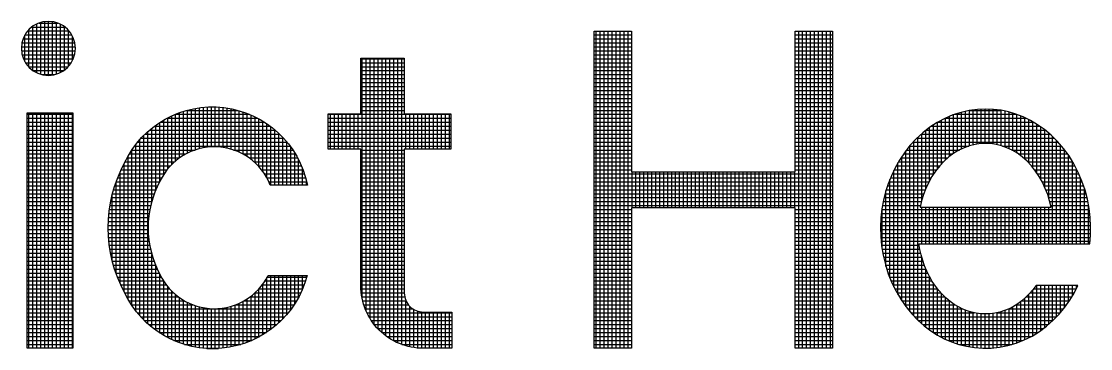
# Model space of a CAD drawing. Extents: x 0 to 841, y 0 to 594.
# Drawn here: x 728.337 to 732.927, y 98.318 to 99.722 of the extents above; entities that cross this region are included whole.
import ezdxf

# ---------------------------------------------------------------- set-up
doc = ezdxf.new("R2010")
doc.units = 0
doc.header["$LTSCALE"] = 5
doc.header["$MEASUREMENT"] = 0
doc.layers.add('한국지역난방기술주식회사 CI', color=7, linetype='Continuous')

# ---------------------------------------------------------------- blocks, each defined once
blk = doc.blocks.new('기술주CI')
at = {"layer": '한국지역난방기술주식회사 CI', "linetype": 'Continuous'}
for p, q in [((1130.4185, 136.6203), (1130.7489, 136.6203)), ((1130.427, 136.3321), (1130.427, 136.6297)), ((1130.4517, 136.652), (1130.7157, 136.652)), ((1130.4587, 136.3046), (1130.4587, 136.6572)), ((1130.4905, 136.2859), (1130.4905, 136.6759)), ((1130.5092, 136.6837), (1130.6583, 136.6837)), ((1130.5223, 136.2737), (1130.5223, 136.6881)), ((1130.554, 136.2669), (1130.554, 136.695)), ((1130.5857, 136.2648), (1130.5857, 136.697)), ((1130.6175, 136.2675), (1130.6175, 136.6944)), ((1130.6492, 136.275), (1130.6492, 136.6868)), ((1130.681, 136.2879), (1130.681, 136.6739)), ((1130.7128, 136.3076), (1130.7128, 136.6543)), ((1130.7445, 136.3365), (1130.7445, 136.6253)), ((1134.9672, 134.0812), (1134.9672, 136.6182)), ((1134.999, 134.0812), (1134.999, 136.6182)), ((1135.0308, 134.0812), (1135.0308, 136.6182)), ((1135.0625, 134.0812), (1135.0625, 136.6182)), ((1135.0942, 134.0812), (1135.0942, 136.6182)), ((1135.126, 134.0812), (1135.126, 136.6182)), ((1135.1578, 134.0812), (1135.1578, 136.6182)), ((1135.1895, 134.0812), (1135.1895, 136.6182)), ((1135.2213, 134.0812), (1135.2213, 136.6182)), ((1136.5865, 134.0812), (1136.5865, 136.6182)), ((1136.6182, 134.0812), (1136.6182, 136.6182)), ((1136.65, 134.0812), (1136.65, 136.6182)), ((1136.6817, 134.0812), (1136.6817, 136.6182)), ((1136.7135, 134.0812), (1136.7135, 136.6182)), ((1136.7453, 134.0812), (1136.7453, 136.6182)), ((1136.777, 134.0812), (1136.777, 136.6182)), ((1136.8087, 134.0812), (1136.8087, 136.6182)), ((1136.8405, 134.0812), (1136.8405, 136.6182)), ((1130.3814, 136.5567), (1130.7861, 136.5567)), ((1130.3953, 136.3752), (1130.3953, 136.5867)), ((1130.3963, 136.5885), (1130.7711, 136.5885)), ((1130.7762, 136.3828), (1130.7762, 136.579)), ((1134.9494, 136.5885), (1135.2488, 136.5885)), ((1134.9494, 136.5567), (1135.2488, 136.5567)), ((1136.5582, 136.5885), (1136.8576, 136.5885)), ((1136.5582, 136.5567), (1136.8576, 136.5567)), ((1130.368, 136.4933), (1130.7995, 136.4933)), ((1130.3685, 136.4615), (1130.7989, 136.4615)), ((1130.3722, 136.525), (1130.7953, 136.525)), ((1134.9494, 136.525), (1135.2488, 136.525)), ((1134.9494, 136.4933), (1135.2488, 136.4933)), ((1134.9494, 136.4615), (1135.2488, 136.4615)), ((1136.5582, 136.525), (1136.8576, 136.525)), ((1136.5582, 136.4933), (1136.8576, 136.4933)), ((1136.5582, 136.4615), (1136.8576, 136.4615)), ((1130.3737, 136.4298), (1130.7937, 136.4298)), ((1130.3841, 136.398), (1130.7833, 136.398)), ((1130.4005, 136.3662), (1130.7669, 136.3662)), ((1133.0832, 136.398), (1133.4314, 136.398)), ((1133.0832, 136.3662), (1133.4314, 136.3662)), ((1133.094, 134.4777), (1133.094, 136.402)), ((1133.1258, 134.3793), (1133.1258, 136.402)), ((1133.1575, 134.3189), (1133.1575, 136.402)), ((1133.1892, 134.2733), (1133.1892, 136.402)), ((1133.221, 134.2365), (1133.221, 136.402)), ((1133.2528, 134.2059), (1133.2528, 136.402)), ((1133.2845, 134.1802), (1133.2845, 136.402)), ((1133.3163, 134.1584), (1133.3163, 136.402)), ((1133.348, 134.14), (1133.348, 136.402)), ((1133.3797, 134.1245), (1133.3797, 136.402)), ((1133.4115, 134.1116), (1133.4115, 136.402)), ((1134.9494, 136.4298), (1135.2488, 136.4298)), ((1134.9494, 136.398), (1135.2488, 136.398)), ((1134.9494, 136.3662), (1135.2488, 136.3662)), ((1136.5582, 136.4298), (1136.8576, 136.4298)), ((1136.5582, 136.398), (1136.8576, 136.398)), ((1136.5582, 136.3662), (1136.8576, 136.3662)), ((1130.4248, 136.3345), (1130.7427, 136.3345)), ((1130.4614, 136.3028), (1130.706, 136.3028)), ((1133.0832, 136.3345), (1133.4314, 136.3345)), ((1133.0832, 136.3028), (1133.4314, 136.3028)), ((1134.9494, 136.3345), (1135.2488, 136.3345)), ((1134.9494, 136.3028), (1135.2488, 136.3028)), ((1136.5582, 136.3345), (1136.8576, 136.3345)), ((1136.5582, 136.3028), (1136.8576, 136.3028)), ((1130.5323, 136.271), (1130.6351, 136.271)), ((1133.0832, 136.271), (1133.4314, 136.271)), ((1133.0832, 136.2392), (1133.4314, 136.2392)), ((1133.0832, 136.2075), (1133.4314, 136.2075)), ((1134.9494, 136.271), (1135.2488, 136.271)), ((1134.9494, 136.2392), (1135.2488, 136.2392)), ((1134.9494, 136.2075), (1135.2488, 136.2075)), ((1136.5582, 136.271), (1136.8576, 136.271)), ((1136.5582, 136.2392), (1136.8576, 136.2392)), ((1136.5582, 136.2075), (1136.8576, 136.2075)), ((1133.0832, 136.1758), (1133.4314, 136.1758)), ((1133.0832, 136.144), (1133.4314, 136.144)), ((1133.0832, 136.1123), (1133.4314, 136.1123)), ((1134.9494, 136.1758), (1135.2488, 136.1758)), ((1134.9494, 136.144), (1135.2488, 136.144)), ((1134.9494, 136.1123), (1135.2488, 136.1123)), ((1136.5582, 136.1758), (1136.8576, 136.1758)), ((1136.5582, 136.144), (1136.8576, 136.144)), ((1136.5582, 136.1123), (1136.8576, 136.1123)), ((1133.0832, 136.0805), (1133.4314, 136.0805)), ((1133.0832, 136.0487), (1133.4314, 136.0487)), ((1133.0832, 136.017), (1133.4314, 136.017)), ((1134.9494, 136.0805), (1135.2488, 136.0805)), ((1134.9494, 136.0487), (1135.2488, 136.0487)), ((1134.9494, 136.017), (1135.2488, 136.017)), ((1136.5582, 136.0805), (1136.8576, 136.0805)), ((1136.5582, 136.0487), (1136.8576, 136.0487)), ((1136.5582, 136.017), (1136.8576, 136.017)), ((1130.4138, 135.9535), (1130.779, 135.9535)), ((1130.427, 134.0812), (1130.427, 135.9662)), ((1130.4587, 134.0812), (1130.4587, 135.9662)), ((1130.4905, 134.0812), (1130.4905, 135.9662)), ((1130.5223, 134.0812), (1130.5223, 135.9662)), ((1130.554, 134.0812), (1130.554, 135.9662)), ((1130.5857, 134.0812), (1130.5857, 135.9662)), ((1130.6175, 134.0812), (1130.6175, 135.9662)), ((1130.6492, 134.0812), (1130.6492, 135.9662)), ((1130.681, 134.0812), (1130.681, 135.9662)), ((1130.7128, 134.0812), (1130.7128, 135.9662)), ((1130.7445, 134.0812), (1130.7445, 135.9662)), ((1130.7762, 134.0812), (1130.7762, 135.9662)), ((1131.57, 135.5514), (1131.57, 135.9412)), ((1131.5981, 135.9535), (1132.193, 135.9535)), ((1131.6018, 135.5806), (1131.6018, 135.955)), ((1131.6335, 135.6051), (1131.6335, 135.9672)), ((1131.6652, 135.6257), (1131.6652, 135.9779)), ((1131.6904, 135.9853), (1132.1006, 135.9853)), ((1131.697, 135.6429), (1131.697, 135.987)), ((1131.7288, 135.6573), (1131.7288, 135.9947)), ((1131.7605, 135.669), (1131.7605, 136.001)), ((1131.7922, 135.6783), (1131.7922, 136.006)), ((1131.824, 135.6852), (1131.824, 136.0096)), ((1131.8557, 135.69), (1131.8557, 136.0119)), ((1131.8875, 135.6926), (1131.8875, 136.0128)), ((1131.9193, 135.6931), (1131.9193, 136.0125)), ((1131.951, 135.6915), (1131.951, 136.0109)), ((1131.9827, 135.6878), (1131.9827, 136.008)), ((1132.0145, 135.6819), (1132.0145, 136.0037)), ((1132.0463, 135.6737), (1132.0463, 135.9981)), ((1132.078, 135.6632), (1132.078, 135.9911)), ((1132.1098, 135.6501), (1132.1098, 135.9827)), ((1132.1415, 135.6343), (1132.1415, 135.9728)), ((1132.1732, 135.6153), (1132.1732, 135.9614)), ((1132.205, 135.5927), (1132.205, 135.9484)), ((1132.2368, 135.5659), (1132.2368, 135.9337)), ((1132.822, 135.9535), (1133.8034, 135.9535)), ((1132.84, 135.6737), (1132.84, 135.9566)), ((1132.8717, 135.6737), (1132.8717, 135.9566)), ((1132.9035, 135.6737), (1132.9035, 135.9566)), ((1132.9353, 135.6737), (1132.9353, 135.9566)), ((1132.967, 135.6737), (1132.967, 135.9566)), ((1132.9987, 135.6737), (1132.9987, 135.9566)), ((1133.0305, 135.6737), (1133.0305, 135.9566)), ((1133.0622, 135.6737), (1133.0622, 135.9566)), ((1133.0832, 135.9853), (1133.4314, 135.9853)), ((1133.4433, 135.6737), (1133.4433, 135.9566)), ((1133.475, 135.6737), (1133.475, 135.9566)), ((1133.5068, 135.6737), (1133.5068, 135.9566)), ((1133.5385, 135.6737), (1133.5385, 135.9566)), ((1133.5702, 135.6737), (1133.5702, 135.9566)), ((1133.602, 135.6737), (1133.602, 135.9566)), ((1133.6338, 135.6737), (1133.6338, 135.9566)), ((1133.6655, 135.6737), (1133.6655, 135.9566)), ((1133.6972, 135.6737), (1133.6972, 135.9566)), ((1133.729, 135.6737), (1133.729, 135.9566)), ((1133.7607, 135.6737), (1133.7607, 135.9566)), ((1133.7925, 135.6737), (1133.7925, 135.9566)), ((1134.9494, 135.9853), (1135.2488, 135.9853)), ((1134.9494, 135.9535), (1135.2488, 135.9535)), ((1136.5582, 135.9853), (1136.8576, 135.9853)), ((1136.5582, 135.9535), (1136.8576, 135.9535)), ((1137.793, 135.6159), (1137.793, 135.9367)), ((1137.8247, 135.6394), (1137.8247, 135.9498)), ((1137.8363, 135.9535), (1138.3285, 135.9535)), ((1137.8565, 135.6589), (1137.8565, 135.96)), ((1137.8882, 135.6756), (1137.8882, 135.97)), ((1137.92, 135.6897), (1137.92, 135.9772)), ((1137.9518, 135.7011), (1137.9518, 135.9843)), ((1137.9589, 135.9853), (1138.2065, 135.9853)), ((1137.9835, 135.7094), (1137.9835, 135.9886)), ((1138.0152, 135.7155), (1138.0152, 135.9928)), ((1138.047, 135.7195), (1138.047, 135.9944)), ((1138.0787, 135.7211), (1138.0787, 135.9958)), ((1138.1105, 135.7198), (1138.1105, 135.9946)), ((1138.1423, 135.7164), (1138.1423, 135.9933)), ((1138.174, 135.711), (1138.174, 135.9895)), ((1138.2057, 135.703), (1138.2057, 135.9854)), ((1138.2375, 135.6919), (1138.2375, 135.9787)), ((1138.2693, 135.6785), (1138.2693, 135.9716)), ((1138.301, 135.6626), (1138.301, 135.9622)), ((1138.3328, 135.6435), (1138.3328, 135.9519)), ((1138.3645, 135.6205), (1138.3645, 135.9395)), ((1130.4138, 135.9217), (1130.779, 135.9217)), ((1130.4138, 135.89), (1130.779, 135.89)), ((1130.4138, 135.8583), (1130.779, 135.8583)), ((1131.4311, 135.8583), (1132.3599, 135.8583)), ((1131.443, 135.3494), (1131.443, 135.867)), ((1131.4747, 135.4153), (1131.4747, 135.8887)), ((1131.4768, 135.89), (1132.3142, 135.89)), ((1131.5065, 135.4724), (1131.5065, 135.9081)), ((1131.531, 135.9217), (1132.2601, 135.9217)), ((1131.5383, 135.5162), (1131.5383, 135.9256)), ((1132.2685, 135.5338), (1132.2685, 135.9172)), ((1132.3003, 135.4945), (1132.3003, 135.8988)), ((1132.332, 135.4445), (1132.332, 135.8782)), ((1132.3637, 135.3874), (1132.3637, 135.8554)), ((1132.822, 135.9217), (1133.8034, 135.9217)), ((1132.822, 135.89), (1133.8034, 135.89)), ((1132.822, 135.8583), (1133.8034, 135.8583)), ((1134.9494, 135.9217), (1135.2488, 135.9217)), ((1134.9494, 135.89), (1135.2488, 135.89)), ((1134.9494, 135.8583), (1135.2488, 135.8583)), ((1136.5582, 135.9217), (1136.8576, 135.9217)), ((1136.5582, 135.89), (1136.8576, 135.89)), ((1136.5582, 135.8583), (1136.8576, 135.8583)), ((1137.6343, 135.4228), (1137.6343, 135.8487)), ((1137.6487, 135.8583), (1138.5149, 135.8583)), ((1137.666, 135.4756), (1137.666, 135.8695)), ((1137.6977, 135.5194), (1137.6977, 135.8899)), ((1137.698, 135.89), (1138.4647, 135.89)), ((1137.7295, 135.5566), (1137.7295, 135.9068)), ((1137.7577, 135.9217), (1138.4046, 135.9217)), ((1137.7613, 135.5884), (1137.7613, 135.9232)), ((1138.3962, 135.594), (1138.3962, 135.9258)), ((1138.428, 135.5632), (1138.428, 135.9104)), ((1138.4598, 135.5273), (1138.4598, 135.8929)), ((1138.4915, 135.4849), (1138.4915, 135.8741)), ((1138.5232, 135.4339), (1138.5232, 135.8524)), ((1130.4138, 135.8265), (1130.779, 135.8265)), ((1130.4138, 135.7948), (1130.779, 135.7948)), ((1130.4138, 135.763), (1130.779, 135.763)), ((1131.3257, 135.763), (1132.4654, 135.763)), ((1131.3477, 134.3068), (1131.3477, 135.786)), ((1131.3566, 135.7948), (1132.4344, 135.7948)), ((1131.3795, 134.2768), (1131.3795, 135.816)), ((1131.3915, 135.8265), (1132.3996, 135.8265)), ((1131.4113, 135.2599), (1131.4113, 135.8429)), ((1132.3955, 135.3874), (1132.3955, 135.83)), ((1132.4273, 135.3874), (1132.4273, 135.8016)), ((1132.459, 135.3874), (1132.459, 135.7698)), ((1132.822, 135.8265), (1133.8034, 135.8265)), ((1132.822, 135.7948), (1133.8034, 135.7948)), ((1132.822, 135.763), (1133.8034, 135.763)), ((1134.9494, 135.8265), (1135.2488, 135.8265)), ((1134.9494, 135.7948), (1135.2488, 135.7948)), ((1134.9494, 135.763), (1135.2488, 135.763)), ((1136.5582, 135.8265), (1136.8576, 135.8265)), ((1136.5582, 135.7948), (1136.8576, 135.7948)), ((1136.5582, 135.763), (1136.8576, 135.763)), ((1137.533, 135.763), (1138.6302, 135.763)), ((1137.539, 134.3078), (1137.539, 135.7686)), ((1137.5673, 135.7948), (1138.5965, 135.7948)), ((1137.5708, 135.2656), (1137.5708, 135.798)), ((1137.6025, 135.3571), (1137.6025, 135.8239)), ((1137.6058, 135.8265), (1138.5587, 135.8265)), ((1138.555, 135.3711), (1138.555, 135.8296)), ((1138.5867, 135.2858), (1138.5867, 135.803)), ((1138.6185, 134.917), (1138.6185, 135.7746)), ((1130.4138, 135.7312), (1130.779, 135.7312)), ((1130.4138, 135.6995), (1130.779, 135.6995)), ((1131.2731, 135.6995), (1132.5179, 135.6995)), ((1131.2842, 134.3785), (1131.2842, 135.7141)), ((1131.298, 135.7312), (1132.4931, 135.7312)), ((1131.316, 134.3404), (1131.316, 135.7523)), ((1132.4907, 135.3874), (1132.4907, 135.734)), ((1132.5225, 135.3874), (1132.5225, 135.6932)), ((1132.822, 135.7312), (1133.8034, 135.7312)), ((1132.822, 135.6995), (1133.8034, 135.6995)), ((1134.9494, 135.7312), (1135.2488, 135.7312)), ((1134.9494, 135.6995), (1135.2488, 135.6995)), ((1136.5582, 135.7312), (1136.8576, 135.7312)), ((1136.5582, 135.6995), (1136.8576, 135.6995)), ((1137.4741, 135.6995), (1137.9472, 135.6995)), ((1137.4755, 134.3767), (1137.4755, 135.7013)), ((1137.5028, 135.7312), (1138.6617, 135.7312)), ((1137.5072, 134.3409), (1137.5072, 135.7361)), ((1138.2165, 135.6995), (1138.689, 135.6995)), ((1138.6503, 134.917), (1138.6503, 135.7432)), ((1138.682, 134.917), (1138.682, 135.7076)), ((1130.4138, 135.6678), (1130.779, 135.6678)), ((1130.4138, 135.636), (1130.779, 135.636)), ((1130.4138, 135.6042), (1130.779, 135.6042)), ((1131.2128, 135.6042), (1131.6324, 135.6042)), ((1131.2208, 134.4733), (1131.2208, 135.6188)), ((1131.2308, 135.636), (1131.6835, 135.636)), ((1131.2508, 135.6678), (1131.7567, 135.6678)), ((1131.2525, 134.4221), (1131.2525, 135.6703)), ((1132.0652, 135.6678), (1132.5402, 135.6678)), ((1132.1383, 135.636), (1132.5603, 135.636)), ((1132.1895, 135.6042), (1132.5783, 135.6042)), ((1132.5542, 135.3874), (1132.5542, 135.6459)), ((1132.586, 135.3874), (1132.586, 135.5895)), ((1133.0832, 135.6678), (1133.4314, 135.6678)), ((1133.0832, 135.636), (1133.4314, 135.636)), ((1133.0832, 135.6042), (1133.4314, 135.6042)), ((1134.9494, 135.6678), (1135.2488, 135.6678)), ((1134.9494, 135.636), (1135.2488, 135.636)), ((1134.9494, 135.6042), (1135.2488, 135.6042)), ((1136.5582, 135.6678), (1136.8576, 135.6678)), ((1136.5582, 135.636), (1136.8576, 135.636)), ((1136.5582, 135.6042), (1136.8576, 135.6042)), ((1137.4045, 135.6042), (1137.779, 135.6042)), ((1137.412, 134.4613), (1137.412, 135.6154)), ((1137.4257, 135.636), (1137.8202, 135.636)), ((1137.4438, 134.4157), (1137.4438, 135.6607)), ((1137.4493, 135.6678), (1137.8718, 135.6678)), ((1138.2919, 135.6678), (1138.7147, 135.6678)), ((1138.3435, 135.636), (1138.7378, 135.636)), ((1138.3847, 135.6042), (1138.7592, 135.6042)), ((1138.7137, 134.917), (1138.7137, 135.669)), ((1138.7455, 134.917), (1138.7455, 135.6255)), ((1130.4138, 135.5725), (1130.779, 135.5725)), ((1130.4138, 135.5408), (1130.779, 135.5408)), ((1130.4138, 135.509), (1130.779, 135.509)), ((1131.165, 135.509), (1131.5325, 135.509)), ((1131.1805, 135.5408), (1131.5597, 135.5408)), ((1131.189, 134.5344), (1131.189, 135.5572)), ((1131.1967, 135.5725), (1131.5924, 135.5725)), ((1132.2295, 135.5725), (1132.5944, 135.5725)), ((1132.2621, 135.5408), (1132.6087, 135.5408)), ((1132.2893, 135.509), (1132.6214, 135.509)), ((1132.6177, 135.3874), (1132.6177, 135.5185)), ((1133.0832, 135.5725), (1133.4314, 135.5725)), ((1133.0832, 135.5408), (1133.4314, 135.5408)), ((1133.0832, 135.509), (1133.4314, 135.509)), ((1134.9494, 135.5725), (1135.2488, 135.5725)), ((1134.9494, 135.5408), (1135.2488, 135.5408)), ((1134.9494, 135.509), (1135.2488, 135.509)), ((1136.5582, 135.5725), (1136.8576, 135.5725)), ((1136.5582, 135.5408), (1136.8576, 135.5408)), ((1136.5582, 135.509), (1136.8576, 135.509)), ((1137.3485, 134.5726), (1137.3485, 135.5049)), ((1137.3505, 135.509), (1137.6895, 135.509)), ((1137.3669, 135.5408), (1137.7146, 135.5408)), ((1137.3802, 134.5129), (1137.3802, 135.5643)), ((1137.3849, 135.5725), (1137.7445, 135.5725)), ((1138.4192, 135.5725), (1138.7788, 135.5725)), ((1138.4491, 135.5408), (1138.7968, 135.5408)), ((1138.4743, 135.509), (1138.8131, 135.509)), ((1138.7773, 134.917), (1138.7773, 135.5749)), ((1138.809, 134.917), (1138.809, 135.517)), ((1130.4138, 135.4772), (1130.779, 135.4772)), ((1130.4138, 135.4455), (1130.779, 135.4455)), ((1131.1378, 135.4455), (1131.4904, 135.4455)), ((1131.1508, 135.4772), (1131.5096, 135.4772)), ((1131.1572, 134.5996), (1131.1572, 135.4919)), ((1132.3122, 135.4772), (1132.6324, 135.4772)), ((1132.3314, 135.4455), (1132.642, 135.4455)), ((1133.0832, 135.4772), (1133.4314, 135.4772)), ((1133.0832, 135.4455), (1133.4314, 135.4455)), ((1134.9494, 135.4772), (1136.8576, 135.4772)), ((1134.9494, 135.4455), (1136.8576, 135.4455)), ((1135.253, 135.2051), (1135.253, 135.4944)), ((1135.2847, 135.2051), (1135.2847, 135.4944)), ((1135.3165, 135.2051), (1135.3165, 135.4944)), ((1135.3483, 135.2051), (1135.3483, 135.4944)), ((1135.38, 135.2051), (1135.38, 135.4944)), ((1135.4117, 135.2051), (1135.4117, 135.4944)), ((1135.4435, 135.2051), (1135.4435, 135.4944)), ((1135.4752, 135.2051), (1135.4752, 135.4944)), ((1135.507, 135.2051), (1135.507, 135.4944)), ((1135.5388, 135.2051), (1135.5388, 135.4944)), ((1135.5705, 135.2051), (1135.5705, 135.4944)), ((1135.6022, 135.2051), (1135.6022, 135.4944)), ((1135.634, 135.2051), (1135.634, 135.4944)), ((1135.6657, 135.2051), (1135.6657, 135.4944)), ((1135.6975, 135.2051), (1135.6975, 135.4944)), ((1135.7293, 135.2051), (1135.7293, 135.4944)), ((1135.761, 135.2051), (1135.761, 135.4944)), ((1135.7927, 135.2051), (1135.7927, 135.4944)), ((1135.8245, 135.2051), (1135.8245, 135.4944)), ((1135.8563, 135.2051), (1135.8563, 135.4944)), ((1135.888, 135.2051), (1135.888, 135.4944)), ((1135.9198, 135.2051), (1135.9198, 135.4944)), ((1135.9515, 135.2051), (1135.9515, 135.4944)), ((1135.9832, 135.2051), (1135.9832, 135.4944)), ((1136.015, 135.2051), (1136.015, 135.4944)), ((1136.0468, 135.2051), (1136.0468, 135.4944)), ((1136.0785, 135.2051), (1136.0785, 135.4944)), ((1136.1102, 135.2051), (1136.1102, 135.4944)), ((1136.142, 135.2051), (1136.142, 135.4944)), ((1136.1737, 135.2051), (1136.1737, 135.4944)), ((1136.2055, 135.2051), (1136.2055, 135.4944)), ((1136.2373, 135.2051), (1136.2373, 135.4944)), ((1136.269, 135.2051), (1136.269, 135.4944)), ((1136.3007, 135.2051), (1136.3007, 135.4944)), ((1136.3325, 135.2051), (1136.3325, 135.4944)), ((1136.3643, 135.2051), (1136.3643, 135.4944)), ((1136.396, 135.2051), (1136.396, 135.4944)), ((1136.4278, 135.2051), (1136.4278, 135.4944)), ((1136.4595, 135.2051), (1136.4595, 135.4944)), ((1136.4912, 135.2051), (1136.4912, 135.4944)), ((1136.523, 135.2051), (1136.523, 135.4944)), ((1136.5548, 135.2051), (1136.5548, 135.4944)), ((1137.3167, 134.6444), (1137.3167, 135.433)), ((1137.3216, 135.4455), (1137.647, 135.4455)), ((1137.3354, 135.4772), (1137.6671, 135.4772)), ((1138.4966, 135.4772), (1138.8284, 135.4772)), ((1138.5167, 135.4455), (1138.8418, 135.4455)), ((1138.8408, 134.917), (1138.8408, 135.4481)), ((1130.4138, 135.4137), (1130.779, 135.4137)), ((1130.4138, 135.382), (1130.779, 135.382)), ((1130.4138, 135.3503), (1130.779, 135.3503)), ((1131.1054, 135.3503), (1131.4434, 135.3503)), ((1131.1151, 135.382), (1131.4578, 135.382)), ((1131.1255, 134.6789), (1131.1255, 135.4126)), ((1131.1259, 135.4137), (1131.4739, 135.4137)), ((1132.3475, 135.4137), (1132.6501, 135.4137)), ((1132.6495, 135.3874), (1132.6495, 135.4162)), ((1133.0832, 135.4137), (1133.4314, 135.4137)), ((1133.0832, 135.382), (1133.4314, 135.382)), ((1133.0832, 135.3503), (1133.4314, 135.3503)), ((1134.9494, 135.4137), (1136.8576, 135.4137)), ((1134.9494, 135.382), (1136.8576, 135.382)), ((1134.9494, 135.3503), (1136.8576, 135.3503)), ((1137.285, 134.736), (1137.285, 135.3417)), ((1137.2877, 135.3503), (1137.5999, 135.3503)), ((1137.2978, 135.382), (1137.6139, 135.382)), ((1137.3092, 135.4137), (1137.6291, 135.4137)), ((1138.5346, 135.4137), (1138.8548, 135.4137)), ((1138.5499, 135.382), (1138.8656, 135.382)), ((1138.5639, 135.3503), (1138.8764, 135.3503)), ((1138.8725, 134.917), (1138.8725, 135.3616)), ((1130.4138, 135.3185), (1130.779, 135.3185)), ((1130.4138, 135.2867), (1130.779, 135.2867)), ((1130.4138, 135.255), (1130.779, 135.255)), ((1131.0824, 135.255), (1131.4099, 135.255)), ((1131.0891, 135.2867), (1131.4195, 135.2867)), ((1131.0938, 134.7849), (1131.0938, 135.3066)), ((1131.0967, 135.3185), (1131.4306, 135.3185)), ((1133.0832, 135.3185), (1133.4314, 135.3185)), ((1133.0832, 135.2867), (1133.4314, 135.2867)), ((1133.0832, 135.255), (1133.4314, 135.255)), ((1134.9494, 135.3185), (1136.8576, 135.3185)), ((1134.9494, 135.2867), (1136.8576, 135.2867)), ((1134.9494, 135.255), (1136.8576, 135.255)), ((1137.2635, 135.255), (1137.5679, 135.255)), ((1137.2707, 135.2867), (1137.5773, 135.2867)), ((1137.2786, 135.3185), (1137.5876, 135.3185)), ((1138.5761, 135.3185), (1138.8849, 135.3185)), ((1138.5864, 135.2867), (1138.8931, 135.2867)), ((1138.5959, 135.255), (1138.9, 135.255)), ((1130.4138, 135.2233), (1130.779, 135.2233)), ((1130.4138, 135.1915), (1130.779, 135.1915)), ((1131.072, 135.1915), (1131.3949, 135.1915)), ((1131.0767, 135.2233), (1131.4017, 135.2233)), ((1133.0832, 135.2233), (1133.4314, 135.2233)), ((1133.0832, 135.1915), (1133.4314, 135.1915)), ((1134.9494, 135.2233), (1136.8576, 135.2233)), ((1134.9494, 135.1915), (1135.2488, 135.1915)), ((1136.5582, 135.1915), (1136.8576, 135.1915)), ((1137.2524, 135.1915), (1138.9112, 135.1915)), ((1137.2533, 134.8823), (1137.2533, 135.198)), ((1137.2578, 135.2233), (1137.5603, 135.2233)), ((1137.5708, 134.917), (1137.5708, 135.2102)), ((1137.6025, 134.917), (1137.6025, 135.2102)), ((1137.6343, 134.917), (1137.6343, 135.2102)), ((1137.666, 134.917), (1137.666, 135.2102)), ((1137.6977, 134.917), (1137.6977, 135.2102)), ((1137.7295, 134.917), (1137.7295, 135.2102)), ((1137.7613, 134.917), (1137.7613, 135.2102)), ((1137.793, 134.917), (1137.793, 135.2102)), ((1137.8247, 134.917), (1137.8247, 135.2102)), ((1137.8565, 134.917), (1137.8565, 135.2102)), ((1137.8882, 134.917), (1137.8882, 135.2102)), ((1137.92, 134.917), (1137.92, 135.2102)), ((1137.9518, 134.917), (1137.9518, 135.2102)), ((1137.9835, 134.917), (1137.9835, 135.2102)), ((1138.0152, 134.917), (1138.0152, 135.2102)), ((1138.047, 134.917), (1138.047, 135.2102)), ((1138.0787, 134.917), (1138.0787, 135.2102)), ((1138.1105, 134.917), (1138.1105, 135.2102)), ((1138.1423, 134.917), (1138.1423, 135.2102)), ((1138.174, 134.917), (1138.174, 135.2102)), ((1138.2057, 134.917), (1138.2057, 135.2102)), ((1138.2375, 134.917), (1138.2375, 135.2102)), ((1138.2693, 134.917), (1138.2693, 135.2102)), ((1138.301, 134.917), (1138.301, 135.2102)), ((1138.3328, 134.917), (1138.3328, 135.2102)), ((1138.3645, 134.917), (1138.3645, 135.2102)), ((1138.3962, 134.917), (1138.3962, 135.2102)), ((1138.428, 134.917), (1138.428, 135.2102)), ((1138.4598, 134.917), (1138.4598, 135.2102)), ((1138.4915, 134.917), (1138.4915, 135.2102)), ((1138.5232, 134.917), (1138.5232, 135.2102)), ((1138.555, 134.917), (1138.555, 135.2102)), ((1138.5867, 134.917), (1138.5867, 135.2102)), ((1138.6035, 135.2233), (1138.9059, 135.2233)), ((1138.9042, 134.917), (1138.9042, 135.2322)), ((1130.4138, 135.1597), (1130.779, 135.1597)), ((1130.4138, 135.128), (1130.779, 135.128)), ((1130.4138, 135.0962), (1130.779, 135.0962)), ((1131.0634, 135.0962), (1131.3828, 135.0962)), ((1131.0653, 135.128), (1131.3855, 135.128)), ((1131.0682, 135.1597), (1131.3895, 135.1597)), ((1133.0832, 135.1597), (1133.4314, 135.1597)), ((1133.0832, 135.128), (1133.4314, 135.128)), ((1133.0832, 135.0962), (1133.4314, 135.0962)), ((1134.9494, 135.1597), (1135.2488, 135.1597)), ((1134.9494, 135.128), (1135.2488, 135.128)), ((1134.9494, 135.0962), (1135.2488, 135.0962)), ((1136.5582, 135.1597), (1136.8576, 135.1597)), ((1136.5582, 135.128), (1136.8576, 135.128)), ((1136.5582, 135.0962), (1136.8576, 135.0962)), ((1137.2436, 135.0962), (1138.9201, 135.0962)), ((1137.2452, 135.128), (1138.9186, 135.128)), ((1137.2488, 135.1597), (1138.9149, 135.1597)), ((1130.4138, 135.0645), (1130.779, 135.0645)), ((1130.4138, 135.0328), (1130.779, 135.0328)), ((1130.4138, 135.001), (1130.779, 135.001)), ((1131.0623, 135.0328), (1131.3812, 135.0328)), ((1131.0624, 135.0645), (1131.3814, 135.0645)), ((1131.0631, 135.001), (1131.3824, 135.001)), ((1133.0832, 135.0645), (1133.4314, 135.0645)), ((1133.0832, 135.0328), (1133.4314, 135.0328)), ((1133.0832, 135.001), (1133.4314, 135.001)), ((1134.9494, 135.0645), (1135.2488, 135.0645)), ((1134.9494, 135.0328), (1135.2488, 135.0328)), ((1134.9494, 135.001), (1135.2488, 135.001)), ((1136.5582, 135.0645), (1136.8576, 135.0645)), ((1136.5582, 135.0328), (1136.8576, 135.0328)), ((1136.5582, 135.001), (1136.8576, 135.001)), ((1137.242, 135.0328), (1138.9217, 135.0328)), ((1137.2421, 135.0645), (1138.9217, 135.0645)), ((1137.2427, 135.001), (1138.9212, 135.001)), ((1130.4138, 134.9692), (1130.779, 134.9692)), ((1130.4138, 134.9375), (1130.779, 134.9375)), ((1130.4138, 134.9058), (1130.779, 134.9058)), ((1131.0649, 134.9692), (1131.3849, 134.9692)), ((1131.0676, 134.9375), (1131.3887, 134.9375)), ((1131.0712, 134.9058), (1131.3939, 134.9058)), ((1133.0832, 134.9692), (1133.4314, 134.9692)), ((1133.0832, 134.9375), (1133.4314, 134.9375)), ((1133.0832, 134.9058), (1133.4314, 134.9058)), ((1134.9494, 134.9692), (1135.2488, 134.9692)), ((1134.9494, 134.9375), (1135.2488, 134.9375)), ((1134.9494, 134.9058), (1135.2488, 134.9058)), ((1136.5582, 134.9692), (1136.8576, 134.9692)), ((1136.5582, 134.9375), (1136.8576, 134.9375)), ((1136.5582, 134.9058), (1136.8576, 134.9058)), ((1137.2439, 134.9692), (1138.9197, 134.9692)), ((1137.2468, 134.9375), (1138.9171, 134.9375)), ((1137.2497, 134.9058), (1137.5503, 134.9058)), ((1130.4138, 134.874), (1130.779, 134.874)), ((1130.4138, 134.8422), (1130.779, 134.8422)), ((1131.0758, 134.874), (1131.4004, 134.874)), ((1131.0813, 134.8422), (1131.4083, 134.8422)), ((1131.4113, 134.25), (1131.4113, 134.8316)), ((1133.0832, 134.874), (1133.4314, 134.874)), ((1133.0832, 134.8422), (1133.4314, 134.8422)), ((1134.9494, 134.874), (1135.2488, 134.874)), ((1134.9494, 134.8422), (1135.2488, 134.8422)), ((1136.5582, 134.874), (1136.8576, 134.874)), ((1136.5582, 134.8422), (1136.8576, 134.8422)), ((1137.2546, 134.874), (1137.5557, 134.874)), ((1137.2598, 134.8422), (1137.5629, 134.8422)), ((1130.4138, 134.8105), (1130.779, 134.8105)), ((1130.4138, 134.7788), (1130.779, 134.7788)), ((1130.4138, 134.747), (1130.779, 134.747)), ((1131.0878, 134.8105), (1131.4176, 134.8105)), ((1131.0953, 134.7788), (1131.4285, 134.7788)), ((1131.1038, 134.747), (1131.4409, 134.747)), ((1131.443, 134.2259), (1131.443, 134.7421)), ((1133.0832, 134.8105), (1133.4314, 134.8105)), ((1133.0832, 134.7788), (1133.4314, 134.7788)), ((1133.0832, 134.747), (1133.4314, 134.747)), ((1134.9494, 134.8105), (1135.2488, 134.8105)), ((1134.9494, 134.7788), (1135.2488, 134.7788)), ((1134.9494, 134.747), (1135.2488, 134.747)), ((1136.5582, 134.8105), (1136.8576, 134.8105)), ((1136.5582, 134.7788), (1136.8576, 134.7788)), ((1136.5582, 134.747), (1136.8576, 134.747)), ((1137.2661, 134.8105), (1137.5712, 134.8105)), ((1137.2737, 134.7788), (1137.5807, 134.7788)), ((1137.2815, 134.747), (1137.5918, 134.747)), ((1137.5708, 134.2795), (1137.5708, 134.812)), ((1130.4138, 134.7153), (1130.779, 134.7153)), ((1130.4138, 134.6835), (1130.779, 134.6835)), ((1130.4138, 134.6517), (1130.779, 134.6517)), ((1131.1133, 134.7153), (1131.455, 134.7153)), ((1131.1239, 134.6835), (1131.4709, 134.6835)), ((1131.1356, 134.6517), (1131.4873, 134.6517)), ((1131.4747, 134.2042), (1131.4747, 134.6762)), ((1132.3346, 134.6517), (1132.6507, 134.6517)), ((1132.3637, 134.2326), (1132.3637, 134.6643)), ((1132.3955, 134.2575), (1132.3955, 134.6643)), ((1132.4273, 134.2852), (1132.4273, 134.6643)), ((1132.459, 134.3162), (1132.459, 134.6643)), ((1132.4907, 134.351), (1132.4907, 134.6643)), ((1132.5225, 134.3905), (1132.5225, 134.6643)), ((1132.5542, 134.4361), (1132.5542, 134.6643)), ((1132.586, 134.49), (1132.586, 134.6643)), ((1132.6177, 134.5565), (1132.6177, 134.6643)), ((1132.6495, 134.6473), (1132.6495, 134.6643)), ((1133.0832, 134.7153), (1133.4314, 134.7153)), ((1133.0832, 134.6835), (1133.4314, 134.6835)), ((1133.0832, 134.6517), (1133.4314, 134.6517)), ((1134.9494, 134.7153), (1135.2488, 134.7153)), ((1134.9494, 134.6835), (1135.2488, 134.6835)), ((1134.9494, 134.6517), (1135.2488, 134.6517)), ((1136.5582, 134.7153), (1136.8576, 134.7153)), ((1136.5582, 134.6835), (1136.8576, 134.6835)), ((1136.5582, 134.6517), (1136.8576, 134.6517)), ((1137.2916, 134.7153), (1137.6047, 134.7153)), ((1137.3016, 134.6835), (1137.6192, 134.6835)), ((1137.3138, 134.6517), (1137.6353, 134.6517)), ((1137.6025, 134.2528), (1137.6025, 134.7206)), ((1137.6343, 134.2288), (1137.6343, 134.6536)), ((1130.4138, 134.62), (1130.779, 134.62)), ((1130.4138, 134.5883), (1130.779, 134.5883)), ((1131.1484, 134.62), (1131.5059, 134.62)), ((1131.1624, 134.5883), (1131.5281, 134.5883)), ((1131.5065, 134.1847), (1131.5065, 134.6191)), ((1131.5383, 134.1672), (1131.5383, 134.5753)), ((1132.2938, 134.5883), (1132.6303, 134.5883)), ((1132.3003, 134.1901), (1132.3003, 134.597)), ((1132.3159, 134.62), (1132.6413, 134.62)), ((1132.332, 134.2103), (1132.332, 134.647)), ((1133.0832, 134.62), (1133.4314, 134.62)), ((1133.0832, 134.5883), (1133.4314, 134.5883)), ((1134.9494, 134.62), (1135.2488, 134.62)), ((1134.9494, 134.5883), (1135.2488, 134.5883)), ((1136.5582, 134.62), (1136.8576, 134.62)), ((1136.5582, 134.5883), (1136.8576, 134.5883)), ((1137.3265, 134.62), (1137.6537, 134.62)), ((1137.3409, 134.5883), (1137.6747, 134.5883)), ((1137.666, 134.2074), (1137.666, 134.6012)), ((1138.4915, 134.2035), (1138.4915, 134.5829)), ((1138.5232, 134.2244), (1138.5232, 134.5829)), ((1138.555, 134.2481), (1138.555, 134.5829)), ((1138.5867, 134.2741), (1138.5867, 134.5829)), ((1138.6185, 134.3021), (1138.6185, 134.5829)), ((1138.6503, 134.3344), (1138.6503, 134.5829)), ((1138.682, 134.3691), (1138.682, 134.5829)), ((1138.7137, 134.4075), (1138.7137, 134.5829)), ((1138.7455, 134.452), (1138.7455, 134.5829)), ((1138.7773, 134.5021), (1138.7773, 134.5829)), ((1138.809, 134.5597), (1138.809, 134.5829)), ((1130.4138, 134.5565), (1130.779, 134.5565)), ((1130.4138, 134.5247), (1130.779, 134.5247)), ((1130.4138, 134.493), (1130.779, 134.493)), ((1131.1776, 134.5565), (1131.5544, 134.5565)), ((1131.194, 134.5247), (1131.586, 134.5247)), ((1131.2099, 134.493), (1131.6245, 134.493)), ((1131.57, 134.1515), (1131.57, 134.5401)), ((1131.6018, 134.1376), (1131.6018, 134.5109)), ((1131.6335, 134.1254), (1131.6335, 134.4865)), ((1132.1974, 134.493), (1132.5876, 134.493)), ((1132.205, 134.1415), (1132.205, 134.4988)), ((1132.2358, 134.5247), (1132.6036, 134.5247)), ((1132.2368, 134.1559), (1132.2368, 134.5256)), ((1132.2674, 134.5565), (1132.6177, 134.5565)), ((1132.2685, 134.1721), (1132.2685, 134.5577)), ((1133.0838, 134.5565), (1133.4314, 134.5565)), ((1133.0864, 134.5247), (1133.4314, 134.5247)), ((1133.091, 134.493), (1133.4345, 134.493)), ((1134.9494, 134.5565), (1135.2488, 134.5565)), ((1134.9494, 134.5247), (1135.2488, 134.5247)), ((1134.9494, 134.493), (1135.2488, 134.493)), ((1136.5582, 134.5565), (1136.8576, 134.5565)), ((1136.5582, 134.5247), (1136.8576, 134.5247)), ((1136.5582, 134.493), (1136.8576, 134.493)), ((1137.3564, 134.5565), (1137.6984, 134.5565)), ((1137.3733, 134.5247), (1137.7254, 134.5247)), ((1137.392, 134.493), (1137.7565, 134.493)), ((1137.6977, 134.1871), (1137.6977, 134.5574)), ((1137.7295, 134.1701), (1137.7295, 134.5201)), ((1137.7613, 134.154), (1137.7613, 134.4884)), ((1138.3962, 134.151), (1138.3962, 134.4828)), ((1138.4075, 134.493), (1138.7718, 134.493)), ((1138.428, 134.167), (1138.428, 134.5134)), ((1138.4385, 134.5247), (1138.7909, 134.5247)), ((1138.4598, 134.1838), (1138.4598, 134.5491)), ((1138.4655, 134.5565), (1138.8073, 134.5565)), ((1130.4138, 134.4613), (1130.779, 134.4613)), ((1130.4138, 134.4295), (1130.779, 134.4295)), ((1130.4138, 134.3978), (1130.779, 134.3978)), ((1131.2277, 134.4613), (1131.6732, 134.4613)), ((1131.2476, 134.4295), (1131.7407, 134.4295)), ((1131.2697, 134.3978), (1132.5278, 134.3978)), ((1131.6652, 134.1147), (1131.6652, 134.4659)), ((1131.697, 134.1054), (1131.697, 134.4486)), ((1131.7288, 134.0976), (1131.7288, 134.4342)), ((1131.7605, 134.0912), (1131.7605, 134.4225)), ((1131.7922, 134.0862), (1131.7922, 134.4132)), ((1131.824, 134.0825), (1131.824, 134.4063)), ((1131.8557, 134.0801), (1131.8557, 134.4015)), ((1131.8875, 134.079), (1131.8875, 134.3989)), ((1131.9193, 134.0791), (1131.9193, 134.3984)), ((1131.951, 134.0806), (1131.951, 134.4)), ((1131.9827, 134.0834), (1131.9827, 134.4038)), ((1132.0145, 134.0875), (1132.0145, 134.4097)), ((1132.0463, 134.0929), (1132.0463, 134.4178)), ((1132.078, 134.0998), (1132.078, 134.4283)), ((1132.0811, 134.4295), (1132.5499, 134.4295)), ((1132.1098, 134.108), (1132.1098, 134.4414)), ((1132.1415, 134.1176), (1132.1415, 134.4573)), ((1132.1487, 134.4613), (1132.5698, 134.4613)), ((1132.1732, 134.1288), (1132.1732, 134.4762)), ((1133.0978, 134.4613), (1133.4448, 134.4613)), ((1133.1067, 134.4295), (1133.4641, 134.4295)), ((1133.118, 134.3978), (1133.4983, 134.3978)), ((1133.4433, 134.1012), (1133.4433, 134.4648)), ((1133.475, 134.0931), (1133.475, 134.4171)), ((1133.5068, 134.0871), (1133.5068, 134.3925)), ((1134.9494, 134.4613), (1135.2488, 134.4613)), ((1134.9494, 134.4295), (1135.2488, 134.4295)), ((1134.9494, 134.3978), (1135.2488, 134.3978)), ((1136.5582, 134.4613), (1136.8576, 134.4613)), ((1136.5582, 134.4295), (1136.8576, 134.4295)), ((1136.5582, 134.3978), (1136.8576, 134.3978)), ((1137.412, 134.4613), (1137.7929, 134.4613)), ((1137.4342, 134.4295), (1137.8374, 134.4295)), ((1137.4582, 134.3978), (1137.8953, 134.3978)), ((1137.793, 134.1401), (1137.793, 134.4612)), ((1137.8247, 134.1277), (1137.8247, 134.4378)), ((1137.8565, 134.1167), (1137.8565, 134.418)), ((1137.8882, 134.1076), (1137.8882, 134.4013)), ((1138.2687, 134.3978), (1138.7057, 134.3978)), ((1138.2693, 134.1057), (1138.2693, 134.398)), ((1138.301, 134.1151), (1138.301, 134.4143)), ((1138.326, 134.4295), (1138.7295, 134.4295)), ((1138.3328, 134.1252), (1138.3328, 134.4337)), ((1138.3645, 134.1378), (1138.3645, 134.4564)), ((1138.3711, 134.4613), (1138.752, 134.4613)), ((1130.4138, 134.366), (1130.779, 134.366)), ((1130.4138, 134.3342), (1130.779, 134.3342)), ((1131.2942, 134.366), (1132.5033, 134.366)), ((1131.3216, 134.3342), (1132.476, 134.3342)), ((1133.1319, 134.366), (1133.8119, 134.366)), ((1133.1484, 134.3342), (1133.8119, 134.3342)), ((1133.5385, 134.0832), (1133.5385, 134.3785)), ((1133.5702, 134.0814), (1133.5702, 134.3724)), ((1133.602, 134.0812), (1133.602, 134.3718)), ((1133.6338, 134.0812), (1133.6338, 134.3718)), ((1133.6655, 134.0812), (1133.6655, 134.3718)), ((1133.6972, 134.0812), (1133.6972, 134.3718)), ((1133.729, 134.0812), (1133.729, 134.3718)), ((1133.7607, 134.0812), (1133.7607, 134.3718)), ((1133.7925, 134.0812), (1133.7925, 134.3718)), ((1134.9494, 134.366), (1135.2488, 134.366)), ((1134.9494, 134.3342), (1135.2488, 134.3342)), ((1136.5582, 134.366), (1136.8576, 134.366)), ((1136.5582, 134.3342), (1136.8576, 134.3342)), ((1137.4842, 134.366), (1137.9906, 134.366)), ((1137.5136, 134.3342), (1138.6501, 134.3342)), ((1137.92, 134.0995), (1137.92, 134.3874)), ((1137.9518, 134.0934), (1137.9518, 134.3762)), ((1137.9835, 134.0882), (1137.9835, 134.3676)), ((1138.0152, 134.0849), (1138.0152, 134.3614)), ((1138.047, 134.0825), (1138.047, 134.3575)), ((1138.0787, 134.0819), (1138.0787, 134.356)), ((1138.1105, 134.0823), (1138.1105, 134.3571)), ((1138.1423, 134.0843), (1138.1423, 134.3605)), ((1138.1729, 134.366), (1138.6794, 134.366)), ((1138.174, 134.0876), (1138.174, 134.3662)), ((1138.2057, 134.0922), (1138.2057, 134.3743)), ((1138.2375, 134.0985), (1138.2375, 134.3848)), ((1130.4138, 134.3025), (1130.779, 134.3025)), ((1130.4138, 134.2708), (1130.779, 134.2708)), ((1130.4138, 134.239), (1130.779, 134.239)), ((1131.3521, 134.3025), (1132.4454, 134.3025)), ((1131.3864, 134.2708), (1132.4111, 134.2708)), ((1131.4253, 134.239), (1132.3722, 134.239)), ((1133.1681, 134.3025), (1133.8119, 134.3025)), ((1133.1912, 134.2708), (1133.8119, 134.2708)), ((1133.2186, 134.239), (1133.8119, 134.239)), ((1134.9494, 134.3025), (1135.2488, 134.3025)), ((1134.9494, 134.2708), (1135.2488, 134.2708)), ((1134.9494, 134.239), (1135.2488, 134.239)), ((1136.5582, 134.3025), (1136.8576, 134.3025)), ((1136.5582, 134.2708), (1136.8576, 134.2708)), ((1136.5582, 134.239), (1136.8576, 134.239)), ((1137.5449, 134.3025), (1138.619, 134.3025)), ((1137.5805, 134.2708), (1138.583, 134.2708)), ((1137.6207, 134.239), (1138.5428, 134.239)), ((1130.4138, 134.2072), (1130.779, 134.2072)), ((1130.4138, 134.1755), (1130.779, 134.1755)), ((1130.4138, 134.1438), (1130.779, 134.1438)), ((1131.4701, 134.2072), (1132.3275, 134.2072)), ((1131.5227, 134.1755), (1132.2748, 134.1755)), ((1131.5873, 134.1438), (1132.2102, 134.1438)), ((1133.2513, 134.2072), (1133.8119, 134.2072)), ((1133.2909, 134.1755), (1133.8119, 134.1755)), ((1133.341, 134.1438), (1133.8119, 134.1438)), ((1134.9494, 134.2072), (1135.2488, 134.2072)), ((1134.9494, 134.1755), (1135.2488, 134.1755)), ((1134.9494, 134.1438), (1135.2488, 134.1438)), ((1136.5582, 134.2072), (1136.8576, 134.2072)), ((1136.5582, 134.1755), (1136.8576, 134.1755)), ((1136.5582, 134.1438), (1136.8576, 134.1438)), ((1137.6662, 134.2072), (1138.4976, 134.2072)), ((1137.7194, 134.1755), (1138.4448, 134.1755)), ((1137.7846, 134.1438), (1138.3795, 134.1438)), ((1130.4138, 134.112), (1130.779, 134.112)), ((1131.6739, 134.112), (1132.1236, 134.112)), ((1131.8525, 134.0802), (1131.945, 134.0802)), ((1133.4104, 134.112), (1133.8119, 134.112)), ((1134.9494, 134.112), (1135.2488, 134.112)), ((1136.5582, 134.112), (1136.8576, 134.112)), ((1137.871, 134.112), (1138.2905, 134.112))]:
    blk.add_line(p, q, dxfattribs=at)
at = {"layer": '한국지역난방기술주식회사 CI'}
for points in [[(1130.7998, 136.4809, 1), (1130.3676, 136.4809, 1), (1130.7998, 136.4809, -1)], [(1132.6557, 135.3874), (1132.3588, 135.3874, 0.657034), (1131.4766, 135.4187, 0.256074), (1131.4766, 134.6728, 0.625065), (1132.3411, 134.6643), (1132.6541, 134.6643, -0.70281), (1131.1928, 134.5273, -0.25179), (1131.1928, 135.5643, -0.726571), (1132.6557, 135.3874)]]:
    blk.add_lwpolyline(points, format="xyb", dxfattribs=at)
for points in [[(1134.9494, 136.6182), (1135.2488, 136.6182), (1135.2488, 135.4944), (1136.5582, 135.4944), (1136.5582, 136.6182), (1136.8576, 136.6182), (1136.8576, 134.0812), (1136.5582, 134.0812), (1136.5582, 135.2051), (1135.2488, 135.2051), (1135.2488, 134.0812), (1134.9494, 134.0812)], [(1130.4138, 135.9662), (1130.779, 135.9662), (1130.779, 134.0812), (1130.4138, 134.0812)], [(1138.9155, 134.917), (1138.921, 134.9855), (1138.9221, 135.0561), (1138.9186, 135.1281), (1138.9101, 135.2011), (1138.8963, 135.2744), (1138.8773, 135.3473), (1138.853, 135.4191), (1138.8235, 135.4889), (1138.7888, 135.5561), (1138.7495, 135.62), (1138.7057, 135.68), (1138.6581, 135.7354), (1138.6072, 135.7858), (1138.5535, 135.8309), (1138.4976, 135.8705), (1138.4402, 135.9045), (1138.3819, 135.9328), (1138.3233, 135.9555), (1138.2649, 135.9729), (1138.2055, 135.9855), (1138.1439, 135.9933), (1138.0806, 135.9959), (1138.016, 135.9929), (1137.9507, 135.9841), (1137.8852, 135.9693), (1137.8202, 135.9483), (1137.7565, 135.9212), (1137.6945, 135.8881), (1137.635, 135.8494), (1137.5786, 135.8053), (1137.5258, 135.7564), (1137.477, 135.7032), (1137.4326, 135.6464), (1137.3929, 135.5867), (1137.3579, 135.5247), (1137.3278, 135.4612), (1137.3025, 135.3968), (1137.282, 135.3321), (1137.2655, 135.2659), (1137.253, 135.1968), (1137.2449, 135.1252), (1137.2415, 135.0517), (1137.2432, 134.9768), (1137.2502, 134.9011), (1137.2625, 134.8255), (1137.2804, 134.7507), (1137.3036, 134.6774), (1137.332, 134.6064), (1137.3653, 134.5383), (1137.4032, 134.4739), (1137.4452, 134.4137), (1137.4907, 134.3581), (1137.5393, 134.3075), (1137.5902, 134.2621), (1137.643, 134.2221), (1137.6969, 134.1875), (1137.7516, 134.1582), (1137.8079, 134.1335), (1137.8672, 134.113), (1137.929, 134.0972), (1137.993, 134.0866), (1138.0587, 134.0816), (1138.1254, 134.0825), (1138.1926, 134.0896), (1138.2597, 134.1029), (1138.3259, 134.1225), (1138.3906, 134.1482), (1138.4532, 134.1797), (1138.513, 134.2168), (1138.5695, 134.2588), (1138.6223, 134.3054), (1138.671, 134.3558), (1138.7153, 134.4094), (1138.7551, 134.4656), (1138.7903, 134.5236), (1138.821, 134.5829), (1138.7874, 134.5829), (1138.7539, 134.5829), (1138.7203, 134.5829), (1138.6868, 134.5829), (1138.6533, 134.5829), (1138.6197, 134.5829), (1138.5862, 134.5829), (1138.5526, 134.5829), (1138.5191, 134.5829), (1138.4856, 134.5829), (1138.4605, 134.55), (1138.4333, 134.5187), (1138.404, 134.4895), (1138.3728, 134.4625), (1138.3399, 134.4382), (1138.3054, 134.4166), (1138.2696, 134.3981), (1138.2328, 134.3829), (1138.1951, 134.3709), (1138.157, 134.3625), (1138.1187, 134.3575), (1138.0805, 134.3559), (1138.0427, 134.3577), (1138.0056, 134.3627), (1137.9693, 134.3707), (1137.9342, 134.3817), (1137.8997, 134.3956), (1137.8655, 134.4126), (1137.8317, 134.4329), (1137.7988, 134.4563), (1137.7669, 134.4829), (1137.7364, 134.5124), (1137.7075, 134.5448), (1137.6804, 134.5798), (1137.6554, 134.6171), (1137.6326, 134.6565), (1137.6122, 134.6976), (1137.5943, 134.7401), (1137.5789, 134.7837), (1137.5662, 134.8279), (1137.556, 134.8724), (1137.5484, 134.917), (1137.6851, 134.917), (1137.8218, 134.917), (1137.9585, 134.917), (1138.0952, 134.917), (1138.2319, 134.917), (1138.3686, 134.917), (1138.5053, 134.917), (1138.642, 134.917), (1138.7787, 134.917)], [(1137.5571, 135.2102), (1137.6621, 135.2102), (1137.767, 135.2102), (1137.872, 135.2102), (1137.9769, 135.2102), (1138.0819, 135.2102), (1138.1868, 135.2102), (1138.2918, 135.2102), (1138.3967, 135.2102), (1138.5016, 135.2102), (1138.6066, 135.2102), (1138.5945, 135.2608), (1138.5789, 135.3112), (1138.5597, 135.3609), (1138.5371, 135.4093), (1138.5109, 135.4559), (1138.4814, 135.4999), (1138.4489, 135.541), (1138.4135, 135.5786), (1138.3758, 135.6122), (1138.336, 135.6416), (1138.2947, 135.6664), (1138.2524, 135.6866), (1138.2095, 135.702), (1138.1665, 135.7129), (1138.1238, 135.7192), (1138.0819, 135.7212), (1138.0399, 135.7192), (1137.9972, 135.7129), (1137.9542, 135.702), (1137.9113, 135.6866), (1137.869, 135.6664), (1137.8277, 135.6416), (1137.788, 135.6122), (1137.7502, 135.5786), (1137.7148, 135.541), (1137.6823, 135.4999), (1137.6528, 135.4559), (1137.6267, 135.4093), (1137.604, 135.3609), (1137.5848, 135.3112), (1137.5693, 135.2608)]]:
    blk.add_lwpolyline(points, close=True, dxfattribs=at)
blk.add_lwpolyline([(1133.4314, 136.402), (1133.4314, 135.9566), (1133.8034, 135.9566), (1133.8034, 135.6737), (1133.4314, 135.6737), (1133.4314, 134.5236, 0.414214), (1133.5832, 134.3718), (1133.8119, 134.3718), (1133.8119, 134.0812), (1133.5832, 134.0812, -0.414214), (1133.0832, 134.5812), (1133.0832, 135.6737), (1132.822, 135.6737), (1132.822, 135.9566), (1133.0832, 135.9566), (1133.0832, 136.402)], format="xyb", close=True, dxfattribs=at)

msp = doc.modelspace()

# ---------------------------------------------------------------- block references
at = {"layer": '한국지역난방기술주식회사 CI', "xscale": 0.5364893087771634, "yscale": 0.5364893087771634, "zscale": 0.5364893087771634}
msp.add_blockref('기술주CI', (121.9072, 26.386), dxfattribs=at)

doc.saveas('drawing.dxf')
